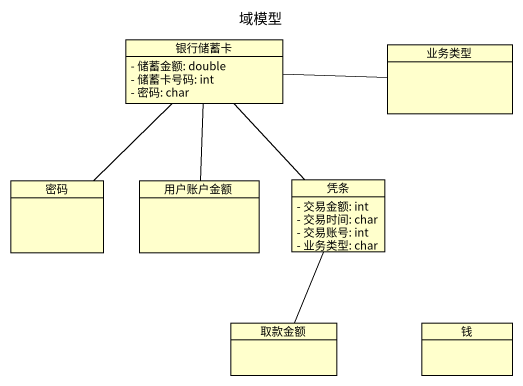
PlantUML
@startuml
title 域模型
hide circle
hide empty members
skinparam classAttributeIconSize 0
class 银行储蓄卡 {
  - 储蓄金额: double
  - 储蓄卡号码: int
  - 密码: char
}
class 业务类型
class 密码
class 用户账户金额
class 凭条 {
  - 交易金额: int
  - 交易时间: char
  - 交易账号: int
  - 业务类型: char
}
class 取款金额
class 钱
银行储蓄卡 -right- 业务类型
银行储蓄卡 -- 密码
银行储蓄卡 -- 用户账户金额
银行储蓄卡 -- 凭条
凭条 -- 取款金额
@enduml
